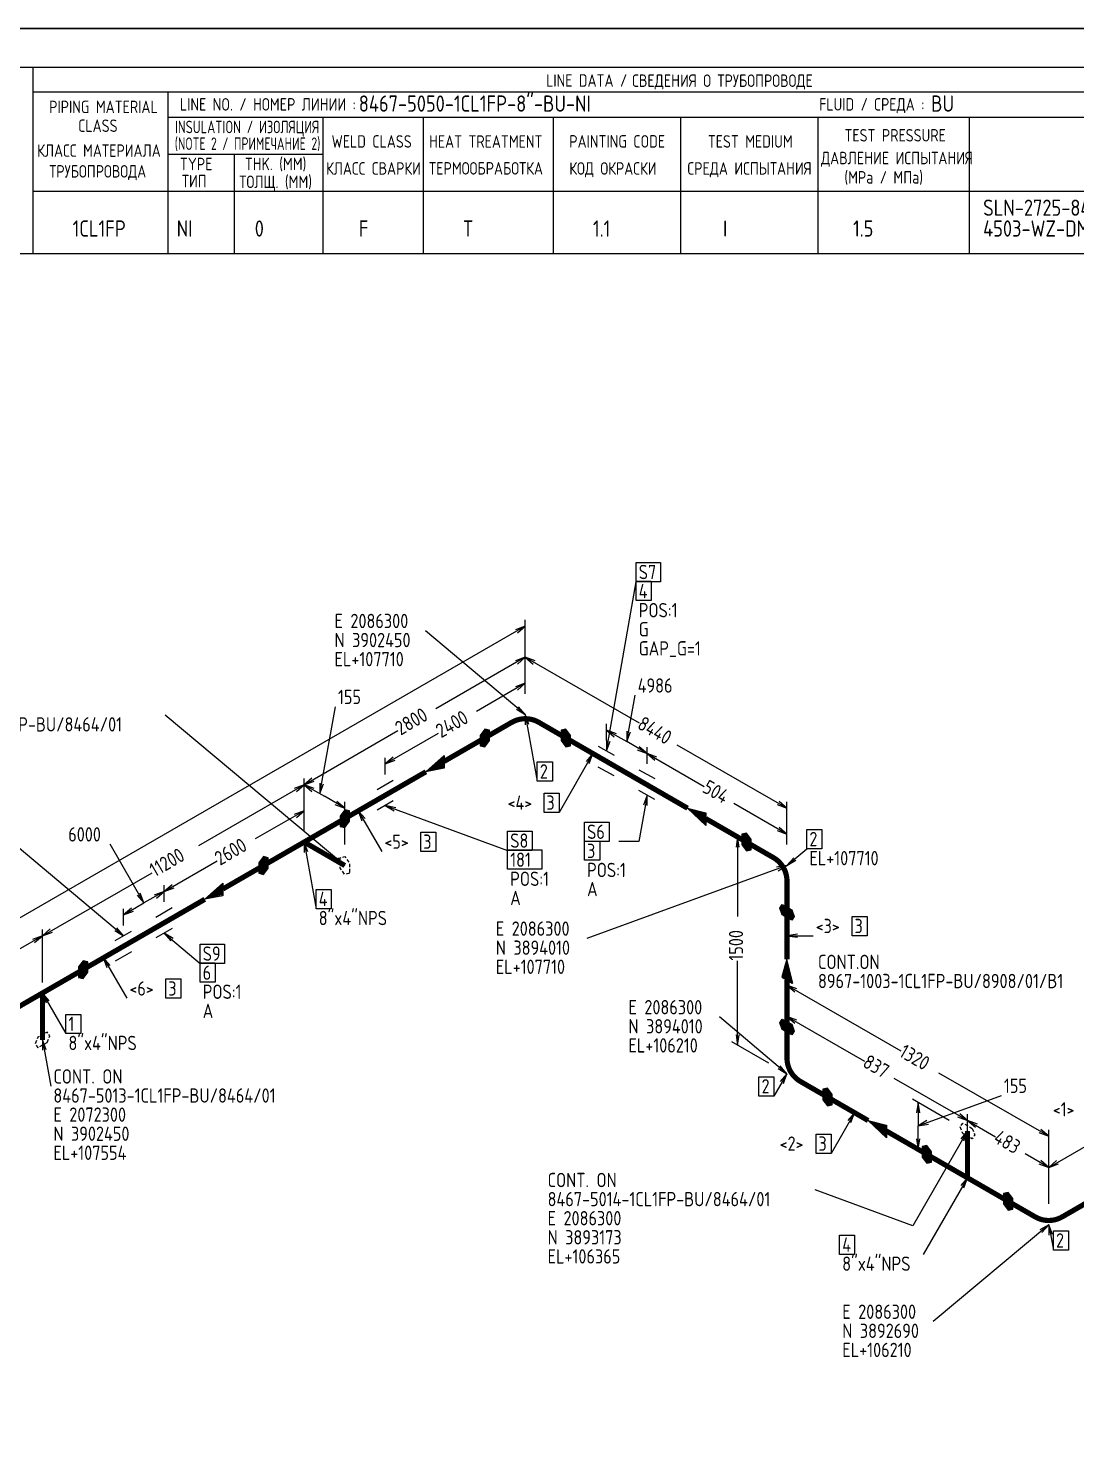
# Model space of a CAD drawing. Extents: x 0 to 594, y 0 to 420.
# Drawn here: x 161.5 to 362.8, y 147 to 420 of the extents above; entities that cross this region are included whole.
import ezdxf

# ---------------------------------------------------------------- set-up
doc = ezdxf.new("R2010")
doc.units = 0
doc.header["$MEASUREMENT"] = 0
doc.linetypes.add('BORDER_2012_SLN$0$8001.Solid', pattern=[0])
doc.linetypes.add('GT100', pattern=[1, 0.666667, -0.333333])
doc.layers.add('BORDER_2012_SLN$0$2', color=7, linetype='Continuous')
doc.layers.add('GT_1', color=7, linetype='Continuous')
for name, color, linetype, lineweight in [('BORDER_2012_SLN$0$BG_Level_1', 7, 'BORDER_2012_SLN$0$8001.Solid', 25), ('BORDER_2012_SLN$0$Level_1', 7, 'BORDER_2012_SLN$0$8001.Solid', 25), ('BORDER_2012_SLN$0$Level_18', 7, 'BORDER_2012_SLN$0$8001.Solid', 25)]:
    doc.layers.add(name, color=color, linetype=linetype, lineweight=lineweight)
doc.styles.add('BORDER_2012_SLN$0$GOST type A', font='GOST type A')
doc.styles.add('HTX1', font='')
doc.styles.get('HTX1').set_extended_font_data('GOST type A')

# ---------------------------------------------------------------- blocks, each defined once
blk = doc.blocks.new('BORDER_2012_SLN')
at = {"layer": 'BORDER_2012_SLN$0$2'}
blk.add_line((162.42, 407.85), (588.6, 407.85), dxfattribs=at)
at = {"layer": 'BORDER_2012_SLN$0$Level_1', "color": 7, "lineweight": -3}
for p, q in [((588.6, 412.5), (25.4, 412.5)), ((162.37, 412.47), (162.37, 376.76)), ((188.27, 407.78), (188.29, 376.7)), ((402.75, 402.9), (188.39, 402.9)), ((188.3, 395.82), (217.94, 395.83)), ((201.04, 395.76), (201.02, 376.7)), ((402.9, 388.7), (162.37, 388.68)), ((402.9, 376.7), (25.4, 376.7))]:
    blk.add_line(p, q, dxfattribs=at)
at = {"layer": 'BORDER_2012_SLN$0$Level_18', "color": 7, "lineweight": -3}
for p, q in [((218.07, 402.9), (218.07, 376.7)), ((237.39, 402.9), (237.39, 376.77)), ((262.35, 402.9), (262.35, 376.7)), ((286.82, 402.9), (286.82, 376.7)), ((313.2, 402.9), (313.2, 376.7)), ((342.34, 402.9), (342.34, 376.78))]:
    blk.add_line(p, q, dxfattribs=at)
at = {"layer": 'BORDER_2012_SLN$0$Level_18', "color": 7, "lineweight": -3, "flags": 128}
blk.add_lwpolyline([(0, 0), (0, 420), (594, 420), (594, 0)], close=True, dxfattribs=at)
at = {"layer": 'BORDER_2012_SLN$0$BG_Level_1', "color": 7, "style": 'BORDER_2012_SLN$0$GOST type A'}
for s, p in [('LINE DATA /', (261, 408.8)), ('СВЕДЕНИЯ О ТРУБОПРОВОДЕ', (277.54, 408.76)), ('PIPING MATERIAL', (165.49, 403.73)), ('LINE NO. / НОМЕР ЛИНИИ :', (190.62, 404.21)), ('FLUID / СРЕДА :', (313.48, 404.21)), ('CLASS', (171.06, 400.11)), ('WELD CLASS', (219.77, 397.09)), ('HEAT TREATMENT', (238.52, 397.07)), ('PAINTING CODE', (265.46, 397.1)), ('TEST MEDIUM', (292.08, 397.09)), ('TEST PRESSURE', (318.35, 398.27)), ('КЛАСС МАТЕРИАЛА', (163.18, 395.33)), ('ДАВЛЕНИЕ ИСПЫТАНИЯ', (313.85, 393.9)), ('ТРУБОПРОВОДА', (165.49, 391.34)), ('TYPE', (190.62, 392.76)), ('THK. (MM)', (203.11, 392.76)), ('КЛАСС СВАРКИ', (218.7, 391.9)), ('ТЕРМООБРАБОТКА', (238.5, 391.92)), ('КОД ОКРАСКИ', (265.46, 391.9)), ('СРЕДА ИСПЫТАНИЯ', (288.16, 391.9)), ('ТИП', (190.99, 389.47)), ('ТОЛЩ. (MM)', (202.04, 389.33)), ('(MPa / МПа)', (318.33, 390.19))]:
    blk.add_text(s, height=2.4, dxfattribs=at).set_placement(p)
for s, width, p in [('INSULATION / ИЗОЛЯЦИЯ', 0.9, (189.67, 399.87)), ('(NOTE 2 / ПРИМЕЧАНИЕ 2)', 0.85, (189.63, 396.66))]:
    blk.add_text(s, height=2.4, dxfattribs=dict(at, width=width)).set_placement(p)

msp = doc.modelspace()

# ---------------------------------------------------------------- linework, layer by layer
at = {"layer": 'GT_1', "flags": 128}
for points in [[(0, 0), (594, 0), (594, 420), (0, 420), (0, 0)], [(278.3, 317.4), (283, 317.4), (283, 313.7), (278.3, 313.7), (278.3, 317.4)], [(272.6, 281.2), (278.3, 313.7)], [(278.3, 313.8), (281.2, 313.8), (281.2, 310.1), (278.3, 310.1), (278.3, 313.8)], [(257, 292.2), (257, 306.4)], [(257, 305.2), (151.7, 244.5)], [(257, 288.2), (237.8, 304.3)], [(255.5, 303.9), (257, 305.2), (255.1, 304.5)], [(257, 292.2), (257, 300.4)], [(257, 292.2), (257, 300.4)], [(257, 299.2), (239.8, 289.3)], [(255.5, 297.9), (257, 299.2), (255.1, 298.5)], [(258.9, 298.5), (257, 299.2), (258.5, 297.9)], [(257, 299.2), (278.9, 286.6)], [(257, 292.2), (257, 295.4)], [(257, 294.2), (247.6, 288.8)], [(255.5, 292.9), (257, 294.2), (255.1, 293.5)], [(217.5, 273), (220.5, 289.7)], [(255.3, 289.2), (257, 288.2), (255.7, 289.7)], [(276.5, 283), (278.1, 291.9)], [(222.3, 259.2), (187.8, 288.1)], [(257.7, 286.3), (257, 288.2), (257, 286.2)], [(257, 288.2), (259.3, 275.4)], [(214.5, 274.7), (232.5, 285.1)], [(230.1, 278.7), (240.3, 284.6)], [(248.3, 282.2), (249.2, 282), (250.1, 283.2), (250.1, 285.2), (249.2, 285.4), (248.3, 284.2), (248.3, 282.2)], [(248.3, 284.2), (250.1, 284.2)], [(248.3, 284), (250.1, 284)], [(248.45, 284.4), (250.1, 284.4)], [(248.6, 284.6), (250.1, 284.6)], [(248.75, 284.8), (250.1, 284.8)], [(248.9, 285), (250.1, 285)], [(249.05, 285.2), (250.1, 285.2)], [(263.9, 283.2), (264.8, 282), (265.7, 282.2), (265.7, 284.2), (264.8, 285.4), (263.9, 285.2), (263.9, 283.2)], [(263.9, 285.2), (264.95, 285.2)], [(263.9, 285), (265.1, 285)], [(263.9, 284.8), (265.25, 284.8)], [(263.9, 284.6), (265.4, 284.6)], [(263.9, 284.4), (265.55, 284.4)], [(263.9, 284.2), (265.7, 284.2)], [(263.9, 284), (265.7, 284)], [(272.6, 283.2), (272.6, 286.4)], [(274.5, 284.5), (272.6, 285.2), (274.1, 283.9)], [(272.6, 285.2), (276.5, 283)], [(276.5, 285), (276.5, 283), (277.2, 284.9)], [(248.3, 283.8), (250.1, 283.8)], [(248.3, 283.6), (250.1, 283.6)], [(248.3, 283.4), (250.1, 283.4)], [(248.3, 283.2), (250.1, 283.2)], [(248.3, 283), (249.95, 283)], [(248.3, 282.8), (249.8, 282.8)], [(248.3, 282.6), (249.65, 282.6)], [(248.3, 282.4), (249.5, 282.4)], [(248.3, 282.2), (249.35, 282.2)], [(263.9, 283.8), (265.7, 283.8)], [(263.9, 283.6), (265.7, 283.6)], [(263.9, 283.4), (265.7, 283.4)], [(263.9, 283.2), (265.7, 283.2)], [(264.05, 283), (265.7, 283)], [(264.2, 282.8), (265.7, 282.8)], [(264.35, 282.6), (265.7, 282.6)], [(264.5, 282.4), (265.7, 282.4)], [(264.65, 282.2), (265.7, 282.2)], [(271, 282.1), (274.1, 280.4)], [(272.6, 283.2), (272.6, 281.2), (273.3, 283.1)], [(280.4, 280.7), (276.5, 283)], [(278.5, 281.4), (280.4, 280.7), (278.9, 282)], [(280.4, 278.7), (280.4, 281.9)], [(280.4, 278.7), (280.4, 281.9)], [(307.3, 270.2), (286.2, 282.3)], [(231.6, 280), (230.1, 278.7), (232, 279.4)], [(230.1, 276.7), (230.1, 279.9)], [(241.4, 279.2), (241.4, 277.9), (237.9, 277.2), (241.4, 280.3), (241.4, 278.1), (238.3, 277.4), (241.4, 280.2), (241.4, 278.2), (238.6, 277.6), (241.4, 280.1), (241.4, 278.4), (239, 277.8), (241.4, 279.9), (241.4, 278.6), (239.3, 278), (241.4, 279.8), (241.4, 278.7), (239.6, 278.2), (241.4, 279.6), (241.4, 278.9), (239.9, 278.3), (241.4, 279.4), (241.4, 279), (240.3, 278.5), (241.4, 279.3), (241.4, 279.2), (237.9, 277.2)], [(259.3, 279.1), (262.2, 279.1), (262.2, 275.4), (259.3, 275.4), (259.3, 279.1)], [(270, 280.7), (263.5, 269.4)], [(269.3, 278.8), (270, 280.7), (268.7, 279.2)], [(282.3, 280), (280.4, 280.7), (281.9, 279.4)], [(280.4, 280.7), (291.4, 274.4)], [(216, 276), (214.5, 274.7), (216.4, 275.4)], [(214.5, 265.7), (214.5, 275.9)], [(214.5, 265.7), (214.5, 275.9)], [(214.5, 265.7), (214.5, 275.9)], [(274.1, 276.4), (271, 278.1)], [(278.8, 277.6), (281.9, 275.9)], [(214.5, 274.7), (194.2, 263)], [(213, 273.4), (214.5, 274.7), (212.6, 274)], [(216.4, 274), (214.5, 274.7), (216, 273.4)], [(214.5, 274.7), (218.4, 272.5)], [(217.5, 275), (217.5, 273), (218.2, 274.9)], [(228.5, 273.8), (231.6, 275.6)], [(260.6, 273.1), (263.5, 273.1), (263.5, 269.4), (260.6, 269.4), (260.6, 273.1)], [(281.9, 271.9), (278.8, 273.6)], [(214.5, 265.7), (214.5, 270.9)], [(222.3, 270.2), (218.4, 272.5)], [(220.4, 270.9), (222.3, 270.2), (220.8, 271.5)], [(222.3, 263.2), (222.3, 271.4)], [(231.6, 271.6), (228.5, 269.8)], [(232.1, 270.3), (230.1, 270.7), (231.8, 269.7)], [(230.1, 270.7), (253.6, 262.1)], [(280.4, 272.7), (278.8, 263.8), (275, 263.8)], [(280.4, 270.7), (280.4, 272.7), (279.7, 270.8)], [(307.3, 265.2), (297.1, 271.1)], [(305.4, 270.9), (307.3, 270.2), (305.8, 271.5)], [(307.3, 263.2), (307.3, 271.4)], [(214.5, 269.7), (205.1, 264.3)], [(213, 268.4), (214.5, 269.7), (212.6, 269)], [(221.4, 266.7), (222.3, 266.5), (223.2, 267.7), (223.2, 269.7), (222.3, 269.9), (221.4, 268.7), (221.4, 266.7)], [(221.4, 268.6), (223.2, 268.6)], [(221.4, 268.4), (223.2, 268.4)], [(221.4, 268.2), (223.2, 268.2)], [(221.4, 268), (223.2, 268)], [(221.4, 267.8), (223.2, 267.8)], [(221.4, 267.6), (223.125, 267.6)], [(221.475, 268.8), (223.2, 268.8)], [(221.625, 269), (223.2, 269)], [(221.775, 269.2), (223.2, 269.2)], [(221.925, 269.4), (223.2, 269.4)], [(222.075, 269.6), (223.2, 269.6)], [(222.225, 269.8), (222.75, 269.8)], [(226.2, 268.2), (224.9, 269.7), (225.6, 267.8)], [(224.9, 269.7), (229.4, 261.9)], [(291.7, 268.2), (291.7, 266.9), (288.2, 270.2), (291.7, 269.3), (291.7, 267.1), (288.6, 270), (291.7, 269.2), (291.7, 267.2), (288.9, 269.8), (291.7, 269.1), (291.7, 267.4), (289.3, 269.6), (291.7, 268.9), (291.7, 267.6), (289.6, 269.4), (291.7, 268.8), (291.7, 267.7), (289.9, 269.2), (291.7, 268.6), (291.7, 267.9), (290.2, 269.1), (291.7, 268.4), (291.7, 268), (290.6, 268.9), (291.7, 268.3), (291.7, 268.2), (288.2, 270.2)], [(179.8, 245.7), (154.5, 266.9), (148.8, 266.9)], [(221.4, 267.4), (222.975, 267.4)], [(221.4, 267.2), (222.825, 267.2)], [(221.4, 267), (222.675, 267)], [(221.4, 266.8), (222.525, 266.8)], [(221.85, 266.6), (222.375, 266.6)], [(236.9, 265.6), (239.8, 265.6), (239.8, 261.9), (236.9, 261.9), (236.9, 265.6)], [(253.6, 265.8), (258.3, 265.8), (258.3, 262.1), (253.6, 262.1), (253.6, 265.8)], [(268.4, 267.5), (273.1, 267.5), (273.1, 263.8), (268.4, 263.8), (268.4, 267.5)], [(303.8, 261.2), (296.7, 265.3)], [(298.6, 263.2), (299.5, 262), (300.4, 262.2), (300.4, 264.2), (299.5, 265.4), (298.6, 265.2), (298.6, 263.2)], [(298.6, 265.2), (299.65, 265.2)], [(298.6, 265), (299.8, 265)], [(305.4, 265.9), (307.3, 265.2), (305.8, 266.5)], [(307.3, 263.2), (307.3, 266.4)], [(311.1, 266.1), (314, 266.1), (314, 262.4), (311.1, 262.4), (311.1, 266.1)], [(183.7, 252), (177.2, 263.3)], [(215.2, 261.8), (214.5, 263.7), (214.5, 261.7)], [(214.5, 263.7), (216.8, 250.9)], [(253.6, 262.2), (260.2, 262.2), (260.2, 258.5), (253.6, 258.5), (253.6, 262.2)], [(268.4, 263.9), (271.3, 263.9), (271.3, 260.2), (268.4, 260.2), (268.4, 263.9)], [(298.1, 262.7), (297.8, 264.7), (297.5, 262.7)], [(297.8, 264.7), (297.8, 249.4)], [(298.6, 264.8), (299.95, 264.8)], [(298.6, 264.6), (300.1, 264.6)], [(298.6, 264.4), (300.25, 264.4)], [(298.6, 264.2), (300.4, 264.2)], [(298.6, 264), (300.4, 264)], [(298.6, 263.8), (300.4, 263.8)], [(298.6, 263.6), (300.4, 263.6)], [(298.6, 263.4), (300.4, 263.4)], [(298.6, 263.2), (300.4, 263.2)], [(298.75, 263), (300.4, 263)], [(298.9, 262.8), (300.4, 262.8)], [(299.05, 262.6), (300.4, 262.6)], [(299.2, 262.4), (300.4, 262.4)], [(299.35, 262.2), (300.4, 262.2)], [(307.3, 259.2), (311.1, 262.4)], [(187.6, 254.2), (197.8, 260.1)], [(205.8, 257.7), (206.7, 257.5), (207.6, 258.7), (207.6, 260.7), (206.7, 260.9), (205.8, 259.7), (205.8, 257.7)], [(205.8, 259.6), (207.6, 259.6)], [(205.8, 259.4), (207.6, 259.4)], [(205.875, 259.8), (207.6, 259.8)], [(206.025, 260), (207.6, 260)], [(206.175, 260.2), (207.6, 260.2)], [(206.325, 260.4), (207.6, 260.4)], [(206.475, 260.6), (207.6, 260.6)], [(206.625, 260.8), (207.15, 260.8)], [(220.6, 260.2), (222.3, 259.2), (221, 260.7)], [(308.6, 260.7), (307.3, 259.2), (309, 260.2)], [(164.2, 245.7), (185.3, 257.8)], [(205.8, 259.2), (207.6, 259.2)], [(205.8, 259), (207.6, 259)], [(205.8, 258.8), (207.6, 258.8)], [(205.8, 258.6), (207.525, 258.6)], [(205.8, 258.4), (207.375, 258.4)], [(205.8, 258.2), (207.225, 258.2)], [(205.8, 258), (207.075, 258)], [(205.8, 257.8), (206.925, 257.8)], [(206.25, 257.6), (206.775, 257.6)], [(307.3, 259.2), (268.8, 245.2)], [(305.6, 258.2), (307.3, 259.2), (305.3, 258.9)], [(182.4, 253.5), (183.7, 252), (183, 253.9)], [(187.6, 254.2), (183.7, 252)], [(186.1, 252.9), (187.6, 254.2), (185.7, 253.5)], [(189.1, 255.5), (187.6, 254.2), (189.5, 254.9)], [(187.6, 252.2), (187.6, 255.4)], [(187.6, 252.2), (187.6, 255.4)], [(198.9, 254.7), (198.9, 253.4), (195.4, 252.7), (198.9, 255.8), (198.9, 253.6), (195.8, 252.9), (198.9, 255.7), (198.9, 253.7), (196.1, 253.1), (198.9, 255.6), (198.9, 253.9), (196.5, 253.3), (198.9, 255.4), (198.9, 254.1), (196.8, 253.5), (198.9, 255.3), (198.9, 254.2), (197.1, 253.7), (198.9, 255.1), (198.9, 254.4), (197.4, 253.9), (198.9, 254.9), (198.9, 254.5), (197.8, 254.1), (198.9, 254.8), (198.9, 254.7), (195.4, 252.7)], [(216.8, 254.6), (219.7, 254.6), (219.7, 250.9), (216.8, 250.9), (216.8, 254.6)], [(179.8, 249.7), (183.7, 252)], [(308.2, 250.7), (308.7, 249.4), (308.2, 248.7), (306.4, 249.7), (305.9, 251), (306.4, 251.7), (308.2, 250.7)], [(306.043, 251.2), (307.3, 251.2)], [(306.186, 251.4), (306.94, 251.4)], [(181.3, 251), (179.8, 249.7), (181.7, 250.4)], [(179.8, 247.7), (179.8, 250.9)], [(186, 249.3), (189.1, 251.1)], [(305.9, 251), (307.66, 251)], [(305.977, 250.8), (308.02, 250.8)], [(306.054, 250.6), (308.238, 250.6)], [(306.131, 250.4), (308.315, 250.4)], [(306.208, 250.2), (308.392, 250.2)], [(306.285, 250), (308.469, 250)], [(306.362, 249.8), (308.546, 249.8)], [(306.58, 249.6), (308.623, 249.6)], [(306.94, 249.4), (308.7, 249.4)], [(307.3, 249.2), (308.557, 249.2)], [(307.66, 249), (308.414, 249)], [(319.8, 249.4), (322.7, 249.4), (322.7, 245.7), (319.8, 245.7), (319.8, 249.4)], [(165.7, 247), (164.2, 245.7), (166.1, 246.4)], [(164.2, 236.7), (164.2, 246.9)], [(164.2, 236.7), (164.2, 246.9)], [(178.1, 246.7), (179.8, 245.7), (178.5, 247.2)], [(178.2, 244.8), (181.3, 246.6)], [(189.1, 247.1), (186, 245.3)], [(189.3, 245.2), (187.6, 246.2), (188.9, 244.7)], [(187.6, 246.2), (194.5, 240.4)], [(309.3, 246), (307.3, 245.7), (309.3, 245.4)], [(164.2, 245.7), (150.1, 237.6)], [(162.7, 244.4), (164.2, 245.7), (162.3, 245)], [(194.5, 244.1), (199.2, 244.1), (199.2, 240.4), (194.5, 240.4), (194.5, 244.1)], [(307.3, 245.7), (312.3, 245.7)], [(171.1, 237.7), (172, 237.5), (172.9, 238.7), (172.9, 240.7), (172, 240.9), (171.1, 239.7), (171.1, 237.7)], [(171.625, 240.4), (172.9, 240.4)], [(171.775, 240.6), (172.9, 240.6)], [(171.925, 240.8), (172.45, 240.8)], [(177.2, 240), (175.9, 241.5), (176.6, 239.6)], [(175.9, 241.5), (180.4, 233.7)], [(181.3, 242.6), (178.2, 240.8)], [(194.5, 240.5), (197.4, 240.5), (197.4, 236.8), (194.5, 236.8), (194.5, 240.5)], [(297.8, 224.7), (297.8, 240.9)], [(307.3, 237.2), (308.4, 236.6), (307.3, 241.2), (306.3, 237.8), (308.3, 236.6), (307.3, 240.8), (306.4, 237.7), (308.1, 236.7), (307.3, 240.4), (306.5, 237.6), (308, 236.8), (307.3, 240), (306.7, 237.6), (307.9, 236.9), (307.3, 239.7), (306.8, 237.5), (307.7, 237), (307.3, 239.3), (307, 237.4), (307.6, 237), (307.3, 238.9), (307.1, 237.3), (307.4, 237.1), (307.3, 238.5), (307.2, 237.2), (307.3, 237.2), (307.3, 241.2)], [(171.1, 239.6), (172.9, 239.6)], [(171.1, 239.4), (172.9, 239.4)], [(171.1, 239.2), (172.9, 239.2)], [(171.1, 239), (172.9, 239)], [(171.1, 238.8), (172.9, 238.8)], [(171.1, 238.6), (172.825, 238.6)], [(171.1, 238.4), (172.675, 238.4)], [(171.1, 238.2), (172.525, 238.2)], [(171.1, 238), (172.375, 238)], [(171.1, 237.8), (172.225, 237.8)], [(171.175, 239.8), (172.9, 239.8)], [(171.325, 240), (172.9, 240)], [(171.475, 240.2), (172.9, 240.2)], [(171.55, 237.6), (172.075, 237.6)], [(187.9, 237.4), (190.8, 237.4), (190.8, 233.7), (187.9, 233.7), (187.9, 237.4)], [(307.3, 223.2), (307.3, 237.4)], [(309.2, 235.5), (307.3, 236.2), (308.8, 234.9)], [(307.3, 236.2), (329.2, 223.6)], [(162.5, 233.7), (153.6, 228.6)], [(165.5, 233.2), (164.2, 234.7), (164.9, 232.8)], [(164.2, 234.7), (168.7, 226.9)], [(168.7, 230.6), (171.6, 230.6), (171.6, 226.9), (168.7, 226.9), (168.7, 230.6)], [(307.3, 219.2), (294.3, 230.1)], [(308.2, 228.7), (308.7, 227.4), (308.2, 226.7), (306.4, 227.7), (305.9, 229), (306.4, 229.7), (308.2, 228.7)], [(306.186, 229.4), (306.94, 229.4)], [(307.3, 223.2), (307.3, 231.4)], [(309.2, 229.5), (307.3, 230.2), (308.8, 228.9)], [(307.3, 230.2), (322.2, 221.6)], [(297.5, 226.7), (297.8, 224.7), (298.1, 226.7)], [(305.9, 229), (307.66, 229)], [(305.977, 228.8), (308.02, 228.8)], [(306.043, 229.2), (307.3, 229.2)], [(306.054, 228.6), (308.238, 228.6)], [(306.131, 228.4), (308.315, 228.4)], [(306.208, 228.2), (308.392, 228.2)], [(306.285, 228), (308.469, 228)], [(306.362, 227.8), (308.546, 227.8)], [(306.58, 227.6), (308.623, 227.6)], [(306.94, 227.4), (308.7, 227.4)], [(307.3, 227.2), (308.557, 227.2)], [(307.66, 227), (308.414, 227)], [(164.9, 223.8), (164.2, 225.7), (164.2, 223.7)], [(164.2, 225.7), (165.8, 216.8)], [(303.8, 221.2), (296.7, 225.3)], [(301.9, 218.6), (304.8, 218.6), (304.8, 214.9), (301.9, 214.9), (301.9, 218.6)], [(307.3, 219.2), (304.8, 214.9)], [(305.6, 220.2), (307.3, 219.2), (306, 220.7)], [(306.6, 217.3), (307.3, 219.2), (306, 217.7)], [(357.6, 207.2), (336.5, 219.3)], [(314.2, 214.2), (315.1, 213), (316, 213.2), (316, 215.2), (315.1, 216.4), (314.2, 216.2), (314.2, 214.2)], [(314.2, 216.2), (315.25, 216.2)], [(314.2, 216), (315.4, 216)], [(314.2, 215.8), (315.55, 215.8)], [(342, 210.2), (327.9, 218.3)], [(314.2, 215.6), (315.7, 215.6)], [(314.2, 215.4), (315.85, 215.4)], [(314.2, 215.2), (316, 215.2)], [(314.2, 215), (316, 215)], [(314.2, 214.8), (316, 214.8)], [(314.2, 214.6), (316, 214.6)], [(314.2, 214.4), (316, 214.4)], [(314.2, 214.2), (316, 214.2)], [(314.35, 214), (316, 214)], [(314.5, 213.8), (316, 213.8)], [(314.65, 213.6), (316, 213.6)], [(314.8, 213.4), (316, 213.4)], [(314.95, 213.2), (316, 213.2)], [(338.5, 210.2), (331.4, 214.3)], [(332.8, 211.7), (332.5, 213.7), (332.2, 211.7)], [(332.5, 209.2), (348.5, 215)], [(332.5, 213.7), (332.5, 209.2)], [(320.3, 211.7), (315.8, 203.9)], [(319.6, 209.8), (320.3, 211.7), (319, 210.2)], [(340.1, 210.9), (342, 210.2), (340.5, 211.5)], [(342, 201.2), (342, 211.4)], [(342, 201.2), (342, 211.4)], [(342, 208.2), (331.5, 190), (312.7, 196.9)], [(312.9, 207.6), (315.8, 207.6), (315.8, 203.9), (312.9, 203.9), (312.9, 207.6)], [(326.4, 208.2), (326.4, 206.9), (322.9, 210.2), (326.4, 209.3), (326.4, 207.1), (323.3, 210), (326.4, 209.2), (326.4, 207.2), (323.6, 209.8), (326.4, 209.1), (326.4, 207.4), (324, 209.6), (326.4, 208.9), (326.4, 207.6), (324.3, 209.4), (326.4, 208.8), (326.4, 207.7), (324.6, 209.2), (326.4, 208.6), (326.4, 207.9), (324.9, 209.1), (326.4, 208.4), (326.4, 208), (325.3, 208.9), (326.4, 208.3), (326.4, 208.2), (322.9, 210.2)], [(334.2, 210.2), (332.5, 209.2), (334.5, 209.5)], [(332.5, 204.7), (332.5, 209.2)], [(341.3, 206.3), (342, 208.2), (340.7, 206.7)], [(343.9, 209.5), (342, 210.2), (343.5, 208.9)], [(342, 210.2), (347.4, 207.1)], [(355.7, 207.9), (357.6, 207.2), (356.1, 208.5)], [(357.6, 201.2), (371.7, 209.3)], [(357.6, 194.2), (357.6, 208.4)], [(340.3, 200.2), (331.4, 205.3)], [(332.2, 206.7), (332.5, 204.7), (332.8, 206.7)], [(333.3, 203.2), (334.2, 202), (335.1, 202.2), (335.1, 204.2), (334.2, 205.4), (333.3, 205.2), (333.3, 203.2)], [(333.3, 205.2), (334.35, 205.2)], [(333.3, 205), (334.5, 205)], [(333.3, 204.8), (334.65, 204.8)], [(333.3, 204.6), (334.8, 204.6)], [(333.3, 204.4), (334.95, 204.4)], [(333.3, 204.2), (335.1, 204.2)], [(333.3, 204), (335.1, 204)], [(333.3, 203.8), (335.1, 203.8)], [(333.3, 203.6), (335.1, 203.6)], [(333.3, 203.4), (335.1, 203.4)], [(333.3, 203.2), (335.1, 203.2)], [(333.45, 203), (335.1, 203)], [(333.6, 202.8), (335.1, 202.8)], [(333.75, 202.6), (335.1, 202.6)], [(333.9, 202.4), (335.1, 202.4)], [(334.05, 202.2), (335.1, 202.2)], [(357.6, 201.2), (353.1, 203.8)], [(355.7, 201.9), (357.6, 201.2), (356.1, 202.5)], [(359.1, 202.5), (357.6, 201.2), (359.5, 201.9)], [(357.6, 194.2), (357.6, 202.4)], [(357.6, 194.2), (357.6, 202.4)], [(342, 199.2), (333.5, 184.5)], [(341.3, 197.3), (342, 199.2), (340.7, 197.7)], [(348.9, 194.2), (349.8, 193), (350.7, 193.2), (350.7, 195.2), (349.8, 196.4), (348.9, 196.2), (348.9, 194.2)], [(348.9, 196.2), (349.95, 196.2)], [(348.9, 196), (350.1, 196)], [(348.9, 195.8), (350.25, 195.8)], [(348.9, 195.6), (350.4, 195.6)], [(348.9, 195.4), (350.55, 195.4)], [(348.9, 195.2), (350.7, 195.2)], [(348.9, 195), (350.7, 195)], [(348.9, 194.8), (350.7, 194.8)], [(348.9, 194.6), (350.7, 194.6)], [(348.9, 194.4), (350.7, 194.4)], [(348.9, 194.2), (350.7, 194.2)], [(349.05, 194), (350.7, 194)], [(349.2, 193.8), (350.7, 193.8)], [(349.35, 193.6), (350.7, 193.6)], [(349.5, 193.4), (350.7, 193.4)], [(349.65, 193.2), (350.7, 193.2)], [(357.6, 190.2), (335.4, 171.6)], [(356.3, 188.7), (357.6, 190.2), (355.9, 189.2)], [(358.3, 188.3), (357.6, 190.2), (357.6, 188.2)], [(357.6, 190.2), (358.5, 185.3)], [(358.5, 189), (361.4, 189), (361.4, 185.3), (358.5, 185.3), (358.5, 189)], [(317.4, 188.2), (320.3, 188.2), (320.3, 184.5), (317.4, 184.5), (317.4, 188.2)]]:
    msp.add_lwpolyline(points, dxfattribs=at)
at = {"layer": 'GT_1', "const_width": 1, "flags": 128}
for points in [[(254.4, 286.7), (249.2, 283.7)], [(264.8, 283.7), (259.6, 286.7)], [(249.2, 283.7), (241.4, 279.2)], [(272.6, 279.2), (264.8, 283.7)], [(280.4, 274.7), (272.6, 279.2)], [(237.9, 277.2), (230.1, 272.7)], [(230.1, 272.7), (222.3, 268.2)], [(288.2, 270.2), (280.4, 274.7)], [(222.3, 268.2), (214.5, 263.7)], [(299.5, 263.7), (291.7, 268.2)], [(214.5, 263.7), (206.7, 259.2)], [(214.5, 263.7), (222.3, 259.2)], [(304.7, 260.7), (299.5, 263.7)], [(206.7, 259.2), (198.9, 254.7)], [(307.3, 250.2), (307.3, 256.2)], [(195.4, 252.7), (187.6, 248.2)], [(187.6, 248.2), (179.8, 243.7)], [(307.3, 241.2), (307.3, 250.2)], [(179.8, 243.7), (172, 239.2)], [(172, 239.2), (164.2, 234.7)], [(307.3, 228.2), (307.3, 237.2)], [(164.2, 234.7), (156.4, 230.2)], [(164.2, 234.7), (164.2, 225.7)], [(307.3, 222.2), (307.3, 228.2)], [(315.1, 214.7), (309.9, 217.7)], [(322.9, 210.2), (315.1, 214.7)], [(334.2, 203.7), (326.4, 208.2)], [(342, 199.2), (342, 208.2)], [(342, 199.2), (334.2, 203.7)], [(349.8, 194.7), (342, 199.2)], [(355, 191.7), (349.8, 194.7)], [(365.4, 194.7), (360.2, 191.7)]]:
    msp.add_lwpolyline(points, dxfattribs=at)
for points in [[(259.6, 286.7, 0.267941), (254.4, 286.7)], [(307.3, 256.2, 0.268126), (304.7, 260.7)], [(309.9, 217.7, -0.267786), (307.3, 222.2)], [(360.2, 191.7, -0.267941), (355, 191.7)]]:
    msp.add_lwpolyline(points, format="xyb", dxfattribs=at)
at = {"layer": 'GT_1', "linetype": 'GT100', "flags": 128}
for points in [[(223.2, 257.7), (222.3, 257.5), (221.4, 258.7), (221.4, 260.7), (222.3, 260.9), (223.2, 259.7), (223.2, 257.7)], [(165.1, 225.2), (165.6, 226.5), (165.1, 227.2), (163.3, 226.2), (162.8, 224.9), (163.3, 224.2), (165.1, 225.2)], [(342.9, 208.7), (343.4, 207.4), (342.9, 206.7), (341.1, 207.7), (340.6, 209), (341.1, 209.7), (342.9, 208.7)]]:
    msp.add_lwpolyline(points, dxfattribs=at)

# ---------------------------------------------------------------- block references
at = {"linetype": 'Continuous'}
msp.add_blockref('BORDER_2012_SLN', (0, 0), dxfattribs=at)

# ---------------------------------------------------------------- texts
at = {"layer": 'GT_1', "style": 'HTX1', "width": 1.02}
for s, height, p in [('8467-5050-1CL1FP-8"-BU-NI', 3.125, (225, 404)), ('BU', 3.125, (335, 404)), ('SLN-2725-8464-25-F-2775', 3.125, (345, 384)), ('1CL1FP', 3.125, (170, 380)), ('NI', 3.125, (190, 380)), ('0', 3.125, (205, 380)), ('F', 3.125, (225, 380)), ('T', 3.125, (245, 380)), ('1.1', 3.125, (270, 380)), ('I', 3.125, (295, 380)), ('1.5', 3.125, (320, 380)), ('4503-WZ-DM-S84642775', 3.125, (345, 380)), ('S7', 2.75, (278.8, 314.2)), ('4', 2.75, (278.8, 310.533)), ('POS:1', 2.75, (278.8, 306.867)), ('E 2086300', 2.75, (220.329, 304.8)), ('G', 2.75, (278.8, 303.2)), ('N 3902450', 2.75, (220.329, 301.133)), ('GAP_G=1', 2.75, (278.8, 299.533)), ('EL+107710', 2.75, (220.329, 297.467)), ('4986', 2.75, (278.6, 292.4)), ('155', 2.75, (221, 290.2)), ('8467-5007-1CL1FP-BU/8464/01', 2.75, (136.386, 284.933)), ('2', 2.75, (259.8, 275.9)), ('<4>', 2.75, (253.571, 269.9)), ('3', 2.75, (261.051, 269.9)), ('6000', 2.75, (169.157, 263.8)), ('<5>', 2.75, (229.9, 262.4)), ('3', 2.75, (237.38, 262.4)), ('S8', 2.75, (254.1, 262.6)), ('S6', 2.75, (268.871, 264.3)), ('2', 2.75, (311.6, 262.9)), ('3', 2.75, (268.871, 260.633)), ('181', 2.75, (254.1, 258.933)), ('POS:1', 2.75, (268.871, 256.967)), ('EL+107710', 2.75, (311.6, 259.233)), ('POS:1', 2.75, (254.1, 255.267)), ('4', 2.75, (217.3, 251.4)), ('A', 2.75, (254.1, 251.6)), ('A', 2.75, (268.871, 253.3)), ('8"x4"NPS', 2.75, (217.3, 247.733)), ('E 2086300', 2.75, (251.329, 245.7)), ('<3>', 2.75, (312.8, 246.2)), ('3', 2.75, (320.28, 246.2)), ('S9', 2.75, (195, 240.9)), ('N 3894010', 2.75, (251.329, 242.033)), ('EL+107710', 2.75, (251.329, 238.367)), ('CONT.ON', 2.75, (313.257, 239.3)), ('6', 2.75, (195, 237.233)), ('8967-1003-1CL1FP-BU/8908/01/B1', 2.75, (313.257, 235.633)), ('<6>', 2.75, (180.9, 234.2)), ('3', 2.75, (188.38, 234.2)), ('POS:1', 2.75, (195, 233.567)), ('A', 2.75, (195, 229.9)), ('E 2086300', 2.75, (276.829, 230.6)), ('1', 2.75, (169.2, 227.4)), ('N 3894010', 2.75, (276.829, 226.933)), ('8"x4"NPS', 2.75, (169.2, 223.733)), ('EL+106210', 2.75, (276.829, 223.267)), ('CONT. ON', 2.75, (166.3, 217.3)), ('8467-5013-1CL1FP-BU/8464/01', 2.75, (166.3, 213.633)), ('2', 2.75, (302.414, 215.4)), ('155', 2.75, (349, 215.5)), ('<1>', 2.75, (358.371, 211)), ('E 2072300', 2.75, (166.3, 209.967)), ('N 3902450', 2.75, (166.3, 206.3)), ('EL+107554', 2.75, (166.3, 202.633)), ('<2>', 2.75, (305.871, 204.4)), ('3', 2.75, (313.351, 204.4)), ('CONT. ON', 2.75, (261.286, 197.4)), ('8467-5014-1CL1FP-BU/8464/01', 2.75, (261.286, 193.733)), ('E 2086300', 2.75, (261.286, 190.067)), ('N 3893173', 2.75, (261.286, 186.4)), ('2', 2.75, (359, 185.8)), ('4', 2.75, (317.914, 185)), ('EL+106365', 2.75, (261.286, 182.733)), ('8"x4"NPS', 2.75, (317.914, 181.333)), ('E 2086300', 2.75, (317.929, 172.1)), ('N 3892690', 2.75, (317.929, 168.433)), ('EL+106210', 2.75, (317.929, 164.767))]:
    msp.add_text(s, height=height, dxfattribs=at).set_placement(p)
for s, rotation, p in [('2800', 30, (233.034, 284.112)), ('2400', 30, (240.834, 283.612)), ('8440', 330, (278.334, 285.633)), ('504', 330, (290.85, 273.412)), ('11200', 30, (185.817, 256.89)), ('2600', 30, (198.334, 259.112)), ('1500', 90, (298.874, 240.929)), ('1320', 330, (328.634, 222.633)), ('837', 330, (321.65, 220.662)), ('483', 330, (346.8, 206.162))]:
    msp.add_text(s, height=2.75, rotation=rotation, dxfattribs=at).set_placement(p)

doc.saveas('drawing.dxf')
